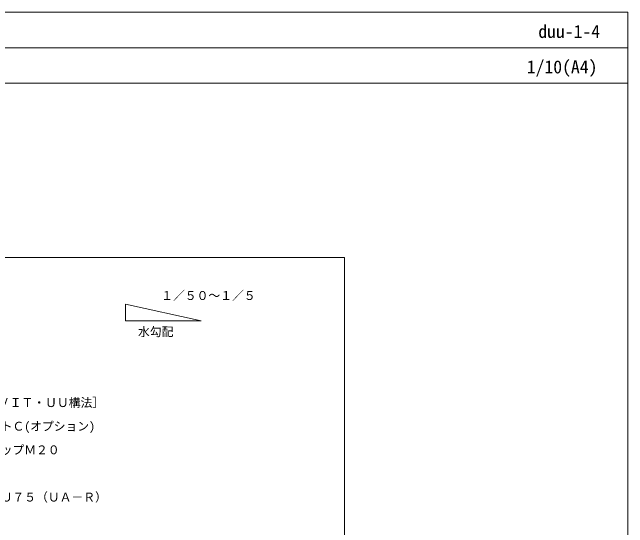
# Model space of a CAD drawing. Units: millimetres, scale not verified. Extents: x -1380 to 1380, y -955 to 955.
# Drawn here: x 337 to 1380, y 82 to 955 of the extents above; entities that cross this region are included whole.
import ezdxf
from ezdxf.enums import TextEntityAlignment as Align

# ---------------------------------------------------------------- set-up
doc = ezdxf.new("R2010")
doc.units = ezdxf.units.MM
doc.header["$LTSCALE"] = 3
for name, color, linetype, lineweight in [('0-0_0', 7, 'Continuous', 9), ('0-2_MOJI', 7, 'Continuous', 18), ('0-B_WAKU', 7, 'Continuous', 18)]:
    doc.layers.add(name, color=color, linetype=linetype, lineweight=lineweight)
doc.styles.add('ＭＳ ゴシック', font='')
doc.styles.get('ＭＳ ゴシック').set_extended_font_data('MS Gothic')

msp = doc.modelspace()

# ---------------------------------------------------------------- linework, layer by layer
at = {"layer": '0-0_0', "lineweight": 18}
msp.add_line((-1380.045, 895.002), (1379.955, 895.002), dxfattribs=at)
msp.add_lwpolyline([(-900.045, -659.998), (899.955, -659.998), (899.955, 540.002), (-900.045, 540.002)], close=True, dxfattribs=at)
at = {"layer": '0-2_MOJI'}
msp.add_line((528.955, 460.878), (528.955, 432.372), dxfattribs=at)
msp.add_lwpolyline([(528.955, 432.372), (657.334, 432.372), (528.955, 460.878)], dxfattribs=at)
at = {"layer": '0-B_WAKU'}
for points in [[(1379.955, 835.002), (-1380.045, 835.002), (-1380.045, 955.002), (1379.955, 955.002)], [(-1380.045, -954.998), (1379.955, -954.998), (1379.955, 955.002), (-1380.045, 955.002)]]:
    msp.add_lwpolyline(points, close=True, dxfattribs=at)

# ---------------------------------------------------------------- texts
at = {"layer": '0-2_MOJI', "style": 'ＭＳ ゴシック'}
for s, p in [('１／５０～１／５', (589.673, 463.423)), ('水勾配', (550.34, 402.104)), ('［ＤＩＰＳ-ＶＩＴ・ＵＵ構法］', (203.092, 282.082)), ('ＶＴコートＣ(オプション)', (237.668, 242.082)), ('ビュートップＭ２０', (237.668, 202.082)), ('ＤＩＰ－Ｕ７５（ＵＡ－Ｒ）', (237.668, 122.082))]:
    msp.add_text(s, height=14.66, dxfattribs=at).set_placement(p, align=Align.BOTTOM_LEFT)
at = {"layer": '0-B_WAKU', "style": 'ＭＳ ゴシック'}
for s, p in [('duu-1-4', (1228.508, 905.002)), ('1/10(A4)', (1209.015, 845.002))]:
    msp.add_text(s, height=21.99, dxfattribs=at).set_placement(p, align=Align.BOTTOM_LEFT)

doc.saveas('drawing.dxf')
